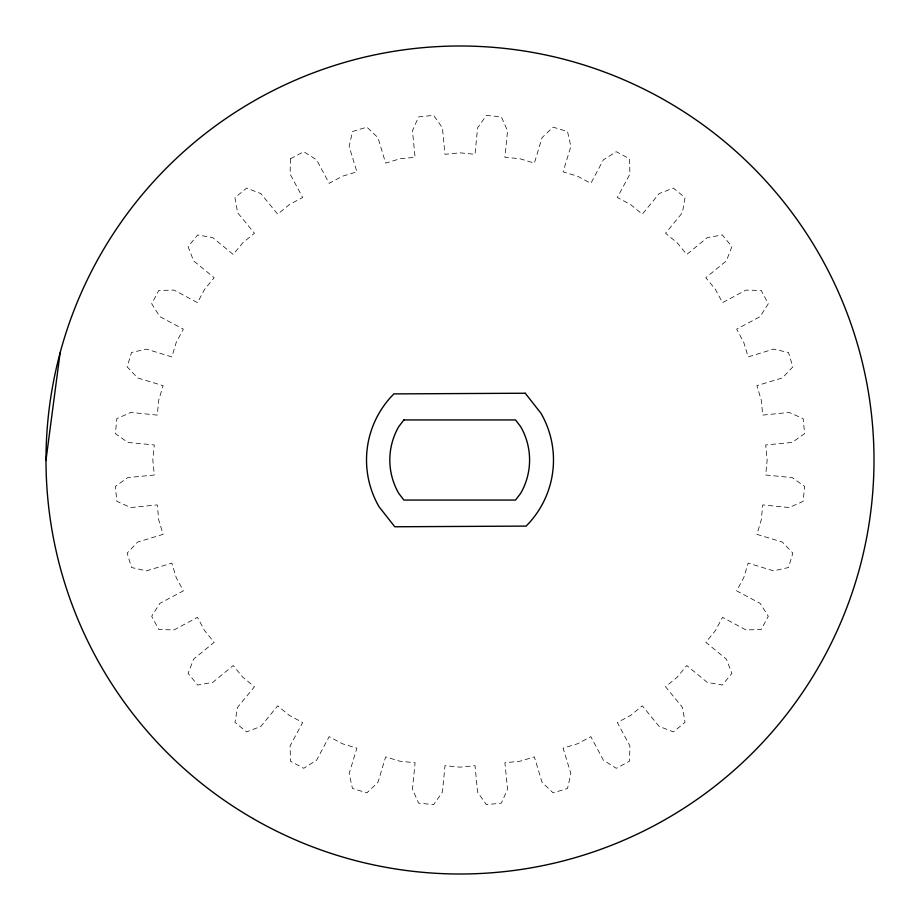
<?xml version="1.0" encoding="UTF-8"?>
<svg xmlns="http://www.w3.org/2000/svg" width="920" height="920" viewBox="0 0 920 920"><rect width="100%" height="100%" fill="white"/><g stroke="black" fill="none" stroke-linecap="round" stroke-linejoin="round"><path stroke-width="0.69" stroke-dasharray="4.6 3.45" d="M290.467 158.792L290.099 174.064L302.657 197.489L289.351 204.608L277.69 214.176L260.854 193.602L246.606 188.105L234.968 197.662L237.578 212.704L254.472 233.231L242.799 242.799L233.231 254.472L212.704 237.578L197.662 234.968L188.105 246.606L193.602 260.854L214.176 277.69L204.608 289.351L197.489 302.657L174.064 290.099L158.792 290.467L151.696 303.749L159.873 316.652L183.333 329.141L176.214 342.459L171.844 356.891L146.418 349.14L131.514 352.486L127.144 366.896L137.678 377.959L163.116 385.675L158.746 400.073L157.262 415.092L130.812 412.447L116.851 418.634L115.368 433.619L127.857 442.416L154.318 444.981L152.835 460L154.318 475.019L127.857 477.584L115.368 486.381L116.851 501.365L130.812 507.553L157.262 504.907L158.746 519.926L163.116 534.359L137.678 542.041L127.144 553.104L131.514 567.514L146.418 570.86L171.844 563.109L176.214 577.541L183.333 590.858L159.873 603.347L151.696 616.25L158.792 629.533L174.064 629.901L197.489 617.343L204.608 630.648L214.176 642.309L193.602 659.145L188.105 673.394L197.662 685.032L212.704 682.421L233.231 665.528L242.799 677.2L254.472 686.769L237.578 707.296L234.968 722.338L246.606 731.894L260.854 726.397L277.69 705.824L289.351 715.392L302.657 722.51L290.099 745.936L290.467 761.208L303.749 768.303L316.652 760.127L329.141 736.667L342.459 743.785L356.891 748.155L349.14 773.582L352.486 788.486L366.896 792.856L377.959 782.322L385.641 756.884L400.073 761.254L415.092 762.737L412.447 789.187L418.634 803.148L433.619 804.632L442.416 792.143L444.981 765.681L460 767.165L475.019 765.681L477.584 792.143L486.381 804.632L501.365 803.148L507.553 789.187L504.907 762.737L519.926 761.254L534.359 756.884L542.041 782.322L553.104 792.856L567.514 788.486L570.86 773.582L563.109 748.155L577.541 743.785L590.858 736.667L603.347 760.127L616.25 768.303L629.533 761.208L629.901 745.936L617.343 722.51L630.648 715.392L642.309 705.824L659.145 726.397L673.394 731.894L685.032 722.338L682.421 707.296L665.528 686.769L677.2 677.2L686.769 665.528L707.296 682.421L722.338 685.032L731.894 673.394L726.397 659.145L705.824 642.309L715.392 630.648L722.51 617.343L745.936 629.901L761.208 629.533L768.303 616.25L760.127 603.347L736.667 590.858L743.785 577.541L748.155 563.109L773.582 570.86L788.486 567.514L792.856 553.104L782.322 542.041L756.884 534.359L761.254 519.926L762.737 504.907L789.187 507.553L803.148 501.365L804.632 486.381L792.143 477.584L765.681 475.019L767.165 460L765.681 444.981L792.143 442.416L804.632 433.619L803.148 418.634L789.187 412.447L762.737 415.092L761.254 400.073L756.884 385.641L782.322 377.959L792.856 366.896L788.486 352.486L773.582 349.14L748.155 356.891L743.785 342.459L736.667 329.141L760.127 316.652L768.303 303.749L761.208 290.467L745.936 290.099L722.51 302.657L715.392 289.351L705.824 277.69L726.397 260.854L731.894 246.606L722.338 234.968L707.296 237.578L686.769 254.472L677.2 242.799L665.528 233.231L682.421 212.704L685.032 197.662L673.394 188.105L659.145 193.602L642.309 214.176L630.648 204.608L617.343 197.489L629.901 174.064L629.533 158.792L616.25 151.696L603.347 159.873L590.858 183.333L577.541 176.214L563.109 171.844L570.86 146.418L567.514 131.514L553.104 127.144L542.041 137.678L534.359 163.116L519.926 158.746L504.907 157.262L507.553 130.812L501.365 116.851L486.381 115.368L477.584 127.857L475.019 154.318L460 152.835L444.981 154.318L442.416 127.857L433.619 115.368L418.634 116.851L412.447 130.812L415.092 157.262L400.073 158.746L385.641 163.116L377.959 137.678L366.896 127.144L352.486 131.514L349.14 146.418L356.891 171.844L342.459 176.214L329.141 183.333L316.652 159.873L303.749 151.696L290.467 158.792"/><path stroke-width="1.38" d="M46 460L60.111 352.854M403.88 419.934L398.762 426.615A66.769 66.769 0 0 0 398.762 493.384L403.88 500.066L515.522 500.066L520.639 493.384A66.769 66.769 0 0 0 520.639 426.615L515.522 419.934L403.88 419.934M525.228 393.231L393.898 393.898A93.484 93.484 0 0 0 379.04 506.747L394.772 526.769L526.102 526.102A93.484 93.484 0 0 0 540.96 413.252L525.228 393.231M253 818.535A414 414 0 0 0 874 460A414 414 0 0 0 253 101.465A414 414 0 0 0 253 818.535"/></g></svg>
